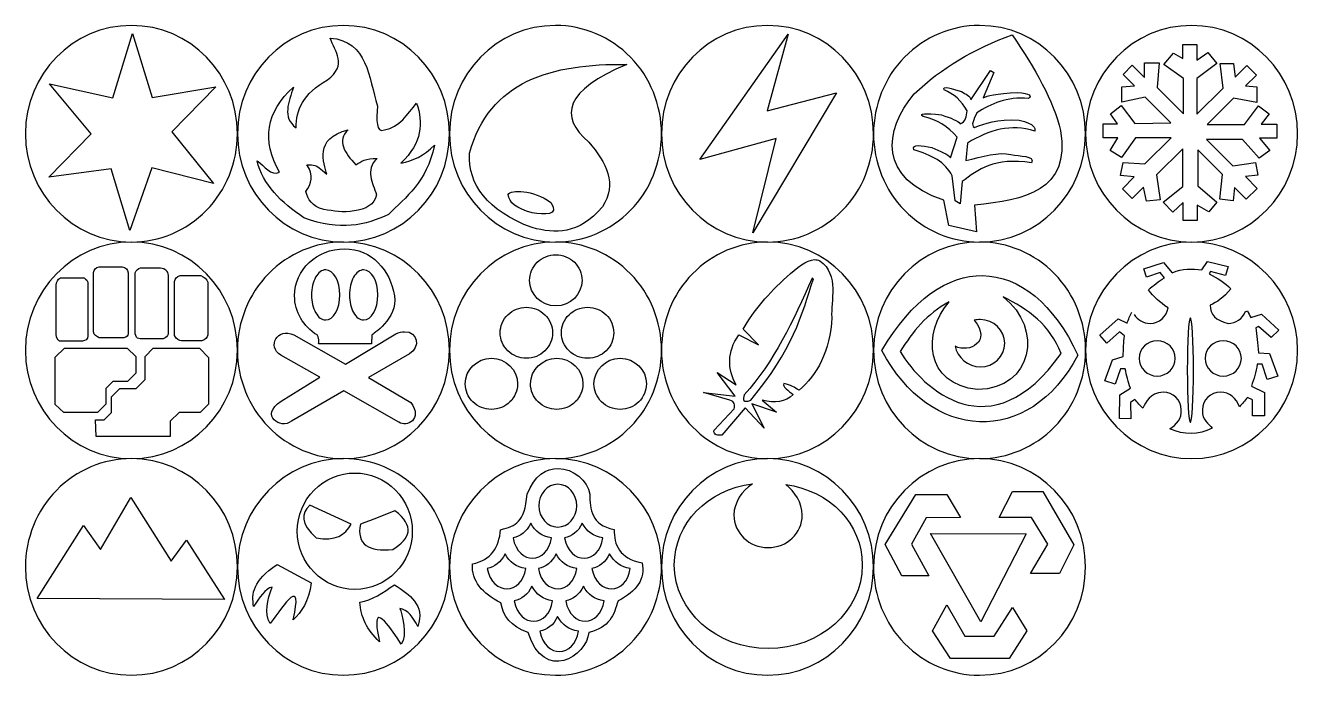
# Model space of a CAD drawing. Extents: x 20 to 168, y 22 to 289.
# Drawn here: x 21.3 to 167.5, y 118 to 193.7 of the extents above; entities that cross this region are included whole.
import ezdxf

# ---------------------------------------------------------------- set-up
doc = ezdxf.new("R2010")
doc.units = 0
doc.layers.add('vector_for_backing', color=7, linetype='CONTINUOUS')

msp = doc.modelspace()

# ---------------------------------------------------------------- linework, layer by layer
at = {"layer": 'vector_for_backing', "color": 7}
for points in [[(33.481333, 193.682)], [(57.852017, 193.682)], [(82.222097, 193.68231)], [(106.59278, 193.682)], [(130.96405, 193.68231)], [(155.33473, 193.6823)], [(33.595477, 192.74831), (35.868696, 185.40081), (43.163657, 186.61654), (38.141916, 181.43597), (42.899131, 175.51557), (35.815549, 177.31288), (33.27841, 170.12362), (31.164026, 177.2072), (23.974755, 176.256), (28.838261, 181.22459), (24.080443, 186.98675), (31.32286, 185.34767)], [(56.320433, 192.2386)], [(108.98013, 192.69577), (106.54808, 183.86802), (114.53031, 185.92927), (104.90961, 169.8597), (107.60557, 180.69614), (98.830981, 178.26469)], [(134.72537, 192.58978)], [(154.34608, 191.48035), (155.96101, 191.48035), (155.96101, 189.68605), (157.19485, 190.5829), (158.24149, 189.31221), (155.96101, 187.59281), (155.96101, 183.4812), (158.95172, 186.47128), (158.61532, 189.31221), (160.1475, 189.31221), (160.33473, 187.74258), (161.6803, 189.08815), (162.78249, 187.98536), (161.53052, 186.7328), (162.83865, 186.62106), (162.83865, 184.82677), (160.1475, 185.31294), (157.11997, 182.28481), (161.41819, 182.28481), (163.02587, 184.45294), (164.25911, 183.51865), (163.32482, 182.32224), (165.15656, 182.32224), (165.15656, 180.71517), (163.1376, 180.71517), (164.334, 179.2947), (163.10076, 178.43531), (161.19413, 180.56539), (157.04508, 180.56539), (160.07262, 177.53786), (162.68948, 177.91169), (162.95098, 176.49123), (161.53052, 176.30461), (162.87609, 174.95903), (161.62413, 173.70647), (160.27856, 175.05205), (160.11006, 173.53858), (158.57788, 173.72519), (158.87683, 176.56612), (156.05462, 179.38831), (156.05462, 175.25799), (158.24149, 173.3888), (157.30659, 172.26789), (155.99786, 173.02342), (155.99786, 171.25872), (154.35393, 171.25872), (154.35393, 173.35136), (153.19498, 172.23046), (152.05535, 173.37008), (154.31649, 175.1831), (154.31649, 179.51877), (151.30767, 176.50995), (151.73768, 173.65091), (150.16744, 173.50113), (149.83105, 175.10822), (148.5042, 173.78136), (147.38269, 174.90288), (148.74699, 176.26717), (147.17735, 176.45378), (147.47207, 177.9443), (149.98083, 177.76251), (152.98964, 180.77134), (148.89676, 180.77134), (147.28968, 178.50959), (145.98095, 179.2947), (146.87839, 180.75261), (145.15899, 180.75261), (145.15899, 182.35546), (146.84096, 182.35546), (146.0184, 183.51865), (147.25224, 184.49038), (148.80858, 182.40378), (152.97092, 182.47208), (149.99955, 185.44346), (147.32712, 184.86428), (147.32712, 186.62112), (148.78442, 186.73286), (147.45758, 188.06031), (148.52292, 189.12505), (149.94338, 187.7052), (149.94338, 189.38716), (151.62534, 189.38716), (151.36384, 186.54624), (154.39138, 183.51871), (154.39138, 187.59287), (152.14836, 189.19994), (153.26987, 190.50807), (154.34608, 189.88722)], [(90.424169, 189.20652)], [(55.934151, 176.58828)], [(76.785936, 174.24699)], [(33.481634, 168.78832)], [(57.852318, 168.7886)], [(82.222398, 168.7886)], [(106.59369, 168.7886)], [(130.96376, 168.7886)], [(155.33506, 168.7886)], [(82.260438, 167.31801)], [(112.00134, 166.76239)], [(29.760171, 165.9341)], [(34.517387, 165.82842)], [(55.809801, 165.59017)], [(60.170831, 165.59017)], [(25.320025, 164.66947)], [(39.089798, 164.93641)], [(131.31827, 164.92944)], [(133.69597, 162.47806)], [(78.87718, 161.29193)], [(85.907615, 161.29193)], [(131.04227, 159.87805)], [(155.19852, 160.08581)], [(64.865238, 158.48242)], [(25.794115, 156.6081), (33.005733, 156.6081), (33.994377, 155.62007), (33.994377, 153.69953), (33.045591, 152.75135), (31.335843, 152.75135), (30.522946, 151.93846), (30.522946, 150.14415), (29.588049, 149.20987), (25.701109, 149.20987), (24.729977, 150.10672), (24.729977, 155.54397)], [(35.980125, 156.5779), (41.292355, 156.5779), (42.34381, 155.52645), (42.34381, 150.17194), (41.381134, 149.20987), (38.951494, 149.20987), (37.942315, 148.20069), (37.942315, 146.44383), (29.420155, 146.44383), (29.363985, 148.36979), (30.334512, 148.36979), (31.173987, 149.20987), (31.173987, 150.98786), (32.148741, 151.96262), (34.030611, 151.96262), (35.052474, 152.98508), (35.052474, 155.65025)], [(151.38555, 157.44177)], [(158.97405, 157.44177)], [(74.859788, 155.42407)], [(82.366126, 155.42407)], [(89.661078, 155.42407)], [(33.481936, 143.8946)], [(57.852016, 143.8946)], [(82.222699, 143.8946)], [(106.59398, 143.8946)], [(130.96468, 143.8946)], [(59.15652, 142.24163)], [(82.524667, 142.76464)], [(82.485417, 140.94619)], [(104.86189, 140.98242)], [(33.411886, 139.43996), (38.063409, 132.09186), (39.808185, 134.52391), (44.195185, 127.70485), (22.62798, 127.81054), (27.96739, 136.21553), (29.922938, 133.4664)], [(123.65462, 139.78119), (127.1961, 139.78119), (128.78204, 137.13836), (124.8178, 137.08576), (123.12618, 134.07271), (125.13487, 130.42493), (122.01613, 130.42493), (120.11312, 134.01957)], [(134.75559, 140.09886), (138.24453, 140.09886), (141.78602, 133.96648), (140.14754, 130.68951), (136.81683, 130.68951), (138.82552, 134.07276), (136.92252, 137.13836), (133.22219, 137.13836)], [(63.755505, 137.90656)], [(79.379971, 136.47765)], [(85.30037, 136.47765)], [(125.34624, 135.2885), (136.34153, 135.2354), (131.10781, 125.13878)], [(50.223081, 131.72224)], [(76.41947, 132.96214)], [(82.287327, 132.96214)], [(88.445667, 132.96214)], [(63.702356, 129.39649)], [(79.512235, 129.23584)], [(85.432632, 129.23584)], [(127.1961, 127.09488), (129.28513, 123.47729), (132.6412, 123.47729), (134.75559, 126.77781), (136.39407, 124.08183), (134.38538, 120.90995), (127.61947, 120.90995), (125.55763, 124.08183)], [(82.472131, 125.74689)]]:
    msp.add_lwpolyline(points, close=True, dxfattribs=at)
for points in [[(129.96781, 185.13634), (132.24084, 188.51944), (132.61086, 188.25514), (131.39505, 185.34778)], [(127.64194, 178.47586), (128.38198, 180.85461)], [(129.59779, 180.16741), (129.38634, 178.1587)], [(128.17054, 173.50694), (127.80051, 176.41429)], [(128.96345, 175.7271), (128.75201, 173.18978), (128.17054, 173.50694)], [(130.39092, 173.03128), (130.6023, 169.96509), (127.43043, 170.70551), (126.84882, 173.61287)], [(57.969471, 168.00571), (57.96948, 168.00592)], [(29.11275, 158.4809), (29.11275, 165.28668)], [(29.760171, 165.9341), (32.403003, 165.9341)], [(33.090282, 165.24682), (33.090282, 158.26892)], [(33.923112, 158.24296), (33.923112, 165.23355)], [(34.517387, 165.82842), (36.817181, 165.82842)], [(152.22713, 164.68366), (151.74096, 165.28156), (150.17133, 164.75795), (149.83493, 165.69284), (152.1148, 166.44051), (153.12397, 165.24412)], [(156.52535, 165.58051), (157.16136, 166.55222), (159.55355, 165.99177), (159.25401, 164.94515), (157.49776, 165.39388), (157.34798, 165.13176)], [(24.836271, 158.16324), (24.836271, 163.8312)], [(25.320025, 164.66947), (28.048614, 164.66947)], [(28.478013, 163.92541), (28.478013, 158.0183)], [(37.689265, 164.95634), (37.689265, 158.21639)], [(38.412782, 158.05755), (38.412782, 164.25879)], [(39.089798, 164.93641), (41.475349, 164.93641)], [(42.248389, 164.16336), (42.248389, 158.12399)], [(111.86485, 164.56949), (111.7193, 164.64861)], [(161.49703, 160.78402), (161.76358, 160.86562)], [(147.62931, 157.99262), (147.06886, 158.47878), (145.61095, 157.17066), (144.789, 158.06751), (146.88225, 159.97353), (147.92826, 159.45053)], [(162.13237, 160.12329), (163.36561, 160.49713), (165.38458, 158.66538), (164.48713, 157.80598), (163.02922, 159.07666), (162.73027, 158.92689)], [(52.128199, 158.12006), (58.10114, 154.7374), (63.863305, 158.22574)], [(61.117804, 158.10495), (61.088204, 157.08853), (54.992062, 157.08653)], [(103.30102, 158.12004), (105.57424, 156.95747), (103.77693, 158.75478)], [(27.857165, 157.39684), (25.214335, 157.39684)], [(32.61438, 157.79362), (29.786745, 157.79362)], [(37.134248, 157.66137), (34.491416, 157.66137)], [(41.574394, 157.44999), (39.248632, 157.44999)], [(50.701093, 150.50802), (55.141242, 153.25714), (50.647948, 155.79429)], [(65.449246, 155.95313), (60.744572, 153.204), (65.607477, 150.3498)], [(147.7042, 154.21741), (147.1812, 154.21741), (146.54525, 152.46056), (145.34945, 152.83439), (146.2463, 155.26403), (147.48014, 155.63786)], [(163.02922, 156.04912), (164.3005, 155.97432), (165.2348, 153.35806), (164.0384, 152.98421), (163.44049, 154.74107), (162.88005, 154.74107)], [(102.24414, 150.61371), (99.231084, 151.51237), (102.87826, 151.08961), (100.81703, 153.78559), (102.98395, 152.35849)], [(162.20725, 152.23654), (163.73944, 151.48887), (163.73944, 148.79772), (162.35643, 148.79772), (162.35643, 150.66631), (161.75854, 150.92842)], [(64.23352, 148.07657), (57.88976, 151.6712), (51.863674, 148.18226)], [(105.99699, 150.61371), (107.63608, 149.23975), (104.78127, 150.19095), (106.20838, 147.38929), (104.04145, 149.71506), (101.34548, 146.59632)], [(148.82582, 150.70374), (148.3022, 150.3299), (148.3396, 148.46132), (147.06891, 148.49872), (147.10631, 151.22731), (148.30209, 151.97499)], [(100.44681, 147.17791), (102.77258, 149.60936)], [(58.733763, 136.37377), (53.975948, 138.5413)], [(50.223081, 131.72224), (54.134783, 129.60786)]]:
    msp.add_lwpolyline(points, dxfattribs=at)
for points in [[(33.481333, 193.682), (26.751842, 193.681836), (21.29653, 188.10945), (21.296292, 181.23546)], [(45.666976, 181.23546), (45.666738, 188.10969), (40.211059, 193.682176), (33.481333, 193.682)], [(57.852017, 193.682), (51.122525, 193.68184), (45.667213, 188.10945), (45.666976, 181.23547)], [(70.037057, 181.23547), (70.03682, 188.10945), (64.581508, 193.68184), (57.852017, 193.682)], [(82.222097, 193.68231), (75.492373, 193.682145), (70.036966, 188.109387), (70.037057, 181.23516)], [(90.838685, 190.036725), (88.553421, 192.371032), (85.45393, 193.682393), (82.222097, 193.68231)], [(106.59278, 193.682), (99.863288, 193.681838), (94.407974, 188.109451), (94.407736, 181.23546)], [(118.77841, 181.23546), (118.778172, 188.109685), (113.322501, 193.682169), (106.59278, 193.682)], [(130.96405, 193.68231), (127.732217, 193.682393), (124.632726, 192.371032), (122.347462, 190.036725)], [(143.14909, 181.23516), (143.149181, 188.109387), (137.693774, 193.682145), (130.96405, 193.68231)], [(155.33473, 193.6823), (148.60476, 193.68248), (143.14899, 188.10962), (143.14909, 181.23516)], [(167.51977, 181.23516), (167.51986, 188.10938), (162.06445, 193.68214), (155.33473, 193.6823)], [(56.003366, 187.42823), (58.358076, 189.13391), (56.876836, 190.66524), (56.320433, 192.2386)], [(56.320433, 192.2386), (60.683179, 191.8729), (60.715211, 187.69635), (61.764928, 184.41519)], [(123.46618, 185.82327), (126.57739, 188.79191), (130.34554, 191.03073), (134.72537, 192.58978)], [(134.72537, 192.58978), (137.32503, 188.75179), (139.49623, 185.01242), (140.27557, 181.5945)], [(72.345907, 179.00422), (74.620719, 187.29798), (81.702069, 189.32226), (90.424169, 189.20652)], [(90.424169, 189.20652), (83.30242, 186.2287), (82.597475, 183.25092), (86.036561, 180.27308)], [(94.407736, 181.23516), (94.40778, 184.536388), (93.123949, 187.702417), (90.838685, 190.036725)], [(122.347462, 190.036725), (120.062197, 187.702418), (118.778366, 184.536388), (118.77841, 181.23516)], [(52.408732, 181.9306), (52.405632, 183.94329), (53.199591, 185.83657), (56.003366, 187.42823)], [(50.505724, 176.80317), (48.443375, 180.48308), (48.938444, 183.74798), (52.091665, 186.58212)], [(52.091665, 186.58212), (51.588013, 184.88182), (50.748041, 183.09915), (52.408732, 181.9306)], [(126.84882, 173.61287), (119.36415, 176.0536), (119.87487, 181.58029), (123.46618, 185.82327)], [(126.90189, 186.29928), (126.66852, 186.77055), (127.76314, 186.44505), (128.91059, 186.08783)], [(129.54493, 183.86768), (128.903, 185.0767), (127.96507, 185.79235), (126.90189, 186.29928)], [(128.91059, 186.08783), (129.32854, 185.79252), (129.9369, 185.56067), (129.96781, 185.13634)], [(131.39505, 185.34778), (131.81101, 185.6196), (132.838, 185.85068), (135.35962, 185.98212)], [(135.35962, 185.98212), (136.75036, 185.82885), (137.01493, 185.58898), (136.57542, 185.29492)], [(61.764928, 184.41519), (61.64276, 182.82262), (61.574386, 181.32372), (62.557896, 181.66607)], [(62.557896, 181.66607), (64.300823, 181.97474), (65.177942, 183.49589), (66.258221, 184.73226)], [(66.258221, 184.73226), (67.028349, 182.50115), (66.917164, 180.23145), (64.460904, 177.86007)], [(136.57542, 185.29492), (134.08906, 185.51803), (132.3049, 184.68784), (130.655, 183.65623)], [(124.47028, 183.23335), (124.00021, 183.56265), (124.65861, 183.62644), (126.58471, 183.39193)], [(128.38198, 180.85461), (127.3583, 182.06785), (126.05781, 182.86588), (124.47028, 183.23335)], [(126.58471, 183.39193), (127.71428, 183.05714), (128.46798, 182.72236), (128.75201, 182.38757)], [(128.75201, 182.38757), (129.38937, 182.60115), (129.45556, 183.24311), (129.54493, 183.86768)], [(130.655, 183.65623), (130.31574, 182.92494), (129.9113, 182.15021), (130.3907, 181.96468)], [(130.3907, 181.96468), (131.60168, 182.44589), (132.9216, 182.88351), (135.51822, 182.81046)], [(135.51822, 182.81046), (137.41667, 182.29476), (137.3375, 181.92032), (137.31548, 181.5418)], [(55.934149, 176.58828), (55.631501, 177.80975), (54.405221, 180.73409), (58.381905, 181.67799)], [(58.381905, 181.67799), (57.042264, 180.42511), (57.974874, 179.05265), (59.280538, 177.66055)], [(137.31548, 181.5418), (134.58773, 182.4028), (132.04425, 181.69738), (129.59779, 180.16741)], [(140.27557, 181.5945), (141.42266, 174.65329), (136.17063, 173.59984), (130.39092, 173.03128)], [(21.296292, 181.23546), (21.296205, 174.361236), (26.751613, 168.788484), (33.481333, 168.78832)], [(42.09792, 172.4339), (44.383185, 174.768205), (45.667018, 177.934233), (45.666976, 181.23546)], [(45.666976, 181.23547), (45.666882, 174.36124), (51.122291, 168.78847), (57.852017, 168.7883)], [(57.852017, 168.7883), (64.581742, 168.78847), (70.037151, 174.36124), (70.037057, 181.23547)], [(68.319457, 179.9219), (67.36203, 175.55146), (65.057979, 174.04327), (63.033798, 171.93965)], [(64.460904, 177.86007), (65.808458, 178.11833), (67.11238, 178.68028), (68.319457, 179.9219)], [(70.037057, 181.23516), (70.036966, 174.360933), (75.492373, 168.788175), (82.222097, 168.78801)], [(86.036561, 180.27308), (88.106774, 177.90282), (89.330757, 175.47005), (87.622502, 172.8199)], [(90.838685, 172.433595), (93.123949, 174.767903), (94.40778, 177.933932), (94.407736, 181.23516)], [(94.407736, 181.23546), (94.407649, 174.361235), (99.863058, 168.788482), (106.59278, 168.78832)], [(115.209359, 172.433905), (117.494621, 174.76821), (118.778452, 177.934235), (118.77841, 181.23546)], [(118.77841, 181.23516), (118.778366, 177.933932), (120.062197, 174.767902), (122.347462, 172.433595)], [(123.41307, 179.3745), (123.16313, 180.11859), (124.35643, 179.85241), (125.47463, 179.6388)], [(130.96405, 168.78801), (137.693774, 168.788175), (143.149181, 174.360933), (143.14909, 181.23516)], [(143.14909, 181.23516), (143.14899, 174.3607), (148.60476, 168.78784), (155.33473, 168.78801)], [(155.33473, 168.78801), (162.06445, 168.78817), (167.51986, 174.36093), (167.51977, 181.23516)], [(59.280538, 177.66055), (59.898482, 178.02279), (60.417297, 178.44451), (61.712141, 178.4006)], [(61.712141, 178.4006), (60.288902, 177.0086), (61.214259, 175.6166), (61.659281, 174.22459)], [(79.534574, 170.44099), (74.359774, 172.41808), (72.165706, 175.33607), (72.345907, 179.00422)], [(127.80051, 176.41429), (127.05495, 177.95862), (125.42243, 178.81312), (123.41307, 179.3745)], [(125.47463, 179.6388), (126.44513, 179.25116), (127.36402, 178.86352), (127.64194, 178.47586)], [(136.94546, 177.8944), (132.62817, 178.55248), (130.80623, 177.1311), (128.96345, 175.7271)], [(129.38634, 178.1587), (131.25792, 178.60495), (133.23348, 179.20717), (134.56671, 178.84589)], [(134.56671, 178.84589), (135.57804, 178.628), (137.34452, 178.75339), (136.94546, 177.8944)], [(53.30739, 171.57005), (50.669634, 173.33473), (48.588448, 175.37753), (47.915437, 178.12458)], [(47.915437, 178.12458), (48.760502, 177.53745), (49.533033, 176.36932), (50.505724, 176.80317)], [(53.518699, 174.59462), (54.154376, 175.50743), (54.523577, 176.46869), (53.624423, 177.66055)], [(53.624423, 177.66055), (54.599024, 177.58645), (54.390401, 177.92806), (55.934151, 176.58828)], [(55.580275, 172.53304), (54.204301, 172.87585), (53.780522, 173.69474), (53.518699, 174.59462)], [(61.659281, 174.22459), (61.434844, 173.04879), (60.416698, 172.56748), (59.069097, 172.37446)], [(76.785936, 174.24699), (77.063019, 174.82235), (79.632618, 174.81325), (81.702001, 173.34835)], [(79.534704, 172.13255), (77.732997, 172.73236), (76.863706, 173.25969), (76.785936, 174.24699)], [(87.622502, 172.8199), (84.840232, 169.60873), (82.177645, 169.75445), (79.534574, 170.44099)], [(81.702001, 173.34835), (82.707248, 171.72354), (80.941635, 172.00217), (79.534704, 172.13255)], [(33.481333, 168.78832), (36.713165, 168.788235), (39.812655, 170.099595), (42.09792, 172.4339)], [(63.033798, 171.93965), (60.378212, 170.74988), (57.49525, 169.97388), (53.30739, 171.57005)], [(59.069097, 172.37446), (57.809885, 172.13851), (56.703817, 172.36196), (55.580275, 172.53304)], [(82.222097, 168.78801), (85.45393, 168.787927), (88.553421, 170.099288), (90.838685, 172.433595)], [(106.59278, 168.78832), (109.82461, 168.788239), (112.924097, 170.0996), (115.209359, 172.433905)], [(122.347462, 172.433595), (124.632726, 170.099288), (127.732217, 168.787927), (130.96405, 168.78801)], [(33.481634, 168.78832), (26.752135, 168.788156), (21.296821, 163.215757), (21.296594, 156.34176)], [(45.666674, 156.34176), (45.666447, 163.215757), (40.211133, 168.788156), (33.481634, 168.78832)], [(57.852318, 168.7886), (54.620486, 168.788685), (51.520995, 167.477326), (49.23573, 165.14302)], [(70.037358, 156.34146), (70.037445, 163.215684), (64.582038, 168.788436), (57.852318, 168.7886)], [(82.222398, 168.7886), (75.492674, 168.788436), (70.037266, 163.215677), (70.037358, 156.34145)], [(90.838988, 165.143016), (88.553723, 167.477323), (85.454231, 168.788684), (82.222398, 168.7886)], [(106.59369, 168.7886), (103.361855, 168.788687), (100.262361, 167.477327), (97.977094, 165.143019)], [(118.77872, 156.34145), (118.778812, 163.215674), (113.32341, 168.78843), (106.59369, 168.7886)], [(130.96376, 168.7886), (124.234036, 168.788436), (118.778628, 163.215678), (118.77872, 156.34145)], [(139.580355, 165.143019), (137.295089, 167.477327), (134.195595, 168.788686), (130.96376, 168.7886)], [(155.33506, 168.7886), (148.60509, 168.78878), (143.14931, 163.21592), (143.14941, 156.34145)], [(167.52009, 156.34145), (167.52019, 163.21568), (162.06478, 168.78843), (155.33506, 168.7886)], [(52.233275, 162.61316), (52.233278, 165.59128), (54.801629, 168.00571), (57.969471, 168.00571)], [(57.96948, 168.00592), (61.137325, 168.00592), (63.224758, 165.55249), (63.705073, 162.61335)], [(80.129843, 166.458666), (80.694901, 167.008886), (81.461302, 167.318002), (82.260438, 167.31801)], [(82.260438, 167.31801), (83.059574, 167.318003), (83.825975, 167.008886), (84.391034, 166.458666)], [(108.79866, 164.78087), (109.95565, 165.82885), (111.08013, 166.73618), (112.00134, 166.76239)], [(112.00134, 166.76239), (112.21393, 166.76839), (112.41586, 166.72769), (112.60467, 166.63074)], [(29.11275, 165.28668), (29.223128, 165.57787), (29.311548, 165.88455), (29.760171, 165.9341)], [(32.403003, 165.9341), (32.787934, 165.8415), (33.100217, 165.68505), (33.090282, 165.24682)], [(33.923112, 165.23355), (34.037945, 165.59856), (34.253487, 165.76158), (34.517387, 165.82842)], [(36.817181, 165.82842), (37.422801, 165.76672), (37.629068, 165.41474), (37.689265, 164.95634)], [(55.809801, 165.59017), (55.37556, 165.590308), (54.959081, 165.286784), (54.652018, 164.746393)], [(57.446472, 162.70878), (57.446588, 164.299858), (56.713841, 165.589873), (55.809801, 165.59017)], [(60.170831, 165.59017), (59.73659, 165.590309), (59.32011, 165.286784), (59.013047, 164.746393)], [(61.807501, 162.70878), (61.807617, 164.299857), (61.074871, 165.589872), (60.170831, 165.59017)], [(79.247395, 164.38409), (79.247357, 165.162196), (79.564784, 165.908446), (80.129843, 166.458666)], [(84.391034, 166.458666), (84.956093, 165.908446), (85.27352, 165.162196), (85.273482, 164.38409)], [(112.60467, 166.63074), (114.91384, 165.00872), (113.81848, 161.94492), (113.97923, 160.12875)], [(153.12397, 165.24412), (154.25779, 165.80106), (155.39154, 165.70771), (156.52535, 165.58051)], [(24.836271, 163.8312), (24.873761, 164.193), (24.985285, 164.50583), (25.320025, 164.66947)], [(28.048614, 164.66947), (28.263601, 164.49333), (28.503561, 164.34208), (28.478013, 163.92541)], [(38.412782, 164.25879), (38.527495, 164.54801), (38.635241, 164.84139), (39.089798, 164.93641)], [(41.475349, 164.93641), (41.837061, 164.76192), (42.134501, 164.53611), (42.248389, 164.16336)], [(49.23573, 165.14302), (46.950465, 162.808715), (45.666632, 159.642687), (45.666674, 156.34146)], [(54.652018, 164.746393), (54.344955, 164.206001), (54.172472, 163.473029), (54.172528, 162.70878)], [(59.013047, 164.746393), (58.705984, 164.206002), (58.533501, 163.473029), (58.533557, 162.70878)], [(82.260438, 161.45076), (80.596556, 161.450776), (79.247651, 162.763995), (79.247395, 164.38409)], [(85.273482, 164.38409), (85.273226, 162.763995), (83.92432, 161.450775), (82.260438, 161.45076)], [(94.408039, 156.34145), (94.408083, 159.642679), (93.124252, 162.808708), (90.838988, 165.143016)], [(97.977094, 165.143019), (95.691827, 162.808712), (94.407995, 159.64268), (94.408039, 156.34145)], [(103.77693, 158.75478), (105.00944, 160.91063), (106.72071, 162.90683), (108.79866, 164.78087)], [(111.7193, 164.64861), (109.59588, 159.75448), (107.30495, 155.0094), (103.92911, 151.22851)], [(104.66894, 150.62035), (109.44863, 156.34376), (110.57742, 160.42103), (111.86485, 164.56949)], [(119.7426, 156.32273), (123.19764, 162.22926), (127.35298, 164.97114), (131.31827, 164.92944)], [(131.31827, 164.92944), (135.53939, 164.88504), (139.54481, 161.68655), (142.26101, 155.79429)], [(143.14941, 156.34145), (143.149454, 159.64268), (141.865622, 162.808711), (139.580355, 165.143019)], [(150.38187, 163.29165), (150.92293, 163.80326), (151.53746, 164.26764), (152.22713, 164.68366)], [(157.34798, 165.13176), (158.32837, 164.66664), (159.1518, 164.08944), (159.84906, 163.42213)], [(54.821146, 158.10476), (53.262488, 159.06873), (52.233275, 160.72806), (52.233275, 162.61316)], [(54.172528, 162.70878), (54.172561, 161.944634), (54.345083, 161.211812), (54.652136, 160.671549)], [(55.809801, 159.82798), (56.71371, 159.828277), (57.446403, 161.117932), (57.446472, 162.70878)], [(58.533557, 162.70878), (58.53359, 161.944633), (58.706112, 161.211812), (59.013166, 160.671548)], [(60.170831, 159.82798), (61.07474, 159.828278), (61.807432, 161.117933), (61.807501, 162.70878)], [(63.705073, 162.61335), (64.141519, 159.94264), (61.119183, 158.15244), (61.117804, 158.10495)], [(133.69597, 162.47806), (138.31966, 158.83862), (137.0824, 151.94691), (130.74332, 151.82521)], [(140.34955, 155.97426), (139.06625, 159.25189), (136.56304, 161.08115), (133.69597, 162.47806)], [(152.63244, 161.21761), (151.65967, 161.88821), (150.9806, 162.45575), (150.38187, 163.29165)], [(159.84906, 163.42213), (158.98269, 162.38027), (158.28104, 161.8872), (157.45849, 161.52143)], [(76.746577, 160.432579), (77.311636, 160.982803), (78.07804, 161.291922), (78.87718, 161.29193)], [(78.87718, 161.29193), (79.67632, 161.291923), (80.442724, 160.982804), (81.007783, 160.432579)], [(83.777012, 160.432579), (84.342071, 160.982803), (85.108475, 161.291922), (85.907615, 161.29193)], [(85.907615, 161.29193), (86.706755, 161.291922), (87.473158, 160.982803), (88.038217, 160.432579)], [(127.49112, 161.9176), (124.89506, 160.54733), (123.25816, 158.45753), (121.84733, 156.19832)], [(130.74332, 151.82521), (124.68389, 152.43902), (124.3449, 158.34324), (127.49112, 161.9176)], [(150.56395, 159.44021), (151.62766, 159.44021), (152.5052, 160.21599), (152.63244, 161.21761)], [(157.45849, 161.52143), (157.47759, 160.4511), (158.10137, 159.76758), (159.53483, 159.44025)], [(161.76358, 160.86562), (161.89384, 160.62342), (162.01653, 160.3758), (162.13237, 160.12329)], [(54.652136, 160.671549), (54.959189, 160.131285), (55.375618, 159.827842), (55.809801, 159.82798)], [(59.013166, 160.671548), (59.320219, 160.131285), (59.736648, 159.827841), (60.170831, 159.82798)], [(75.864137, 158.35799), (75.864094, 159.1361), (76.181518, 159.882355), (76.746577, 160.432579)], [(81.007783, 160.432579), (81.572842, 159.882355), (81.890267, 159.1361), (81.890224, 158.35799)], [(82.894572, 158.35799), (82.894529, 159.1361), (83.211953, 159.882355), (83.777012, 160.432579)], [(88.038217, 160.432579), (88.603276, 159.882354), (88.9207, 159.136099), (88.920657, 158.35799)], [(113.97923, 160.12875), (113.80784, 156.28996), (112.28546, 153.45682), (110.22577, 151.7769)], [(130.35801, 159.79711), (132.38947, 157.3276), (129.79801, 155.9925), (128.15364, 156.81065)], [(131.04227, 159.87811), (130.80629, 159.87811), (130.57708, 159.85001), (130.35801, 159.79711)], [(133.86145, 157.15187), (133.86145, 158.65748), (132.59948, 159.87805), (131.04227, 159.87805)], [(147.92826, 159.45053), (148.08006, 159.89703), (148.25987, 160.32555), (148.46814, 160.73577)], [(148.75395, 160.46147), (149.11334, 159.85141), (149.78951, 159.44021), (150.56395, 159.44021)], [(155.19852, 160.08581), (155.00241, 160.08597), (154.84342, 157.39177), (154.84341, 154.06817)], [(155.55363, 154.06817), (155.55362, 157.39177), (155.39463, 160.08597), (155.19852, 160.08581)], [(159.53483, 159.44025), (160.43911, 159.44025), (161.2084, 160.0007), (161.49703, 160.78402)], [(25.214335, 157.39684), (25.017264, 157.56351), (24.837246, 157.75145), (24.836271, 158.16324)], [(28.478013, 158.0183), (28.469813, 157.54611), (28.155536, 157.48216), (27.857165, 157.39684)], [(29.786745, 157.79362), (29.478683, 157.9226), (29.176981, 158.05933), (29.11275, 158.4809)], [(33.090282, 158.26892), (33.068792, 158.032), (32.98154, 157.83301), (32.61438, 157.79362)], [(34.491416, 157.66137), (33.958409, 157.66437), (34.047339, 158.01291), (33.923112, 158.24296)], [(37.689265, 158.21639), (37.674395, 157.9463), (37.446843, 157.78259), (37.134248, 157.66137)], [(39.248632, 157.44999), (38.952821, 157.48069), (38.659702, 157.53789), (38.412782, 158.05755)], [(42.248389, 158.12399), (42.161719, 157.82048), (42.006884, 157.55587), (41.574394, 157.44999)], [(50.647948, 155.79429), (49.029602, 156.7835), (50.250652, 158.99202), (52.128199, 158.12006)], [(54.992062, 157.08653), (54.992062, 157.08653), (55.092147, 157.93716), (54.821146, 158.10476)], [(63.863305, 158.22574), (64.24049, 158.39189), (64.575058, 158.47077), (64.865238, 158.48242)], [(64.865238, 158.48242), (66.432212, 158.54532), (66.708126, 156.64862), (65.449246, 155.95313)], [(76.746585, 156.283414), (76.181526, 156.833634), (75.864099, 157.579884), (75.864137, 158.35799)], [(81.890224, 158.35799), (81.890262, 157.579884), (81.572835, 156.833634), (81.007776, 156.283414)], [(83.77702, 156.283414), (83.211961, 156.833634), (82.894534, 157.579884), (82.894572, 158.35799)], [(88.920657, 158.35799), (88.920695, 157.579884), (88.603268, 156.833634), (88.03821, 156.283414)], [(102.98395, 152.35849), (102.00282, 154.21517), (101.88999, 156.12265), (103.30102, 158.12004)], [(147.48014, 155.63786), (147.50784, 156.44492), (147.50774, 157.27947), (147.62931, 157.99262)], [(162.73027, 158.92689), (162.82987, 158.06217), (162.92954, 157.20498), (163.02922, 156.04912)], [(128.15364, 156.81065), (128.40175, 155.55016), (129.66634, 154.4257), (131.04227, 154.4257)], [(131.04227, 154.4257), (132.59948, 154.4257), (133.86145, 155.64627), (133.86145, 157.15187)], [(151.38555, 157.44177), (150.23457, 157.44165), (149.30155, 156.53377), (149.30136, 155.41375)], [(153.46974, 155.41375), (153.46954, 156.53376), (152.53651, 157.44165), (151.38555, 157.44177)], [(158.97405, 157.44177), (157.82309, 157.44165), (156.89006, 156.53376), (156.88987, 155.41375)], [(161.05885, 155.41375), (161.05866, 156.53399), (160.12527, 157.44198), (158.97405, 157.44177)], [(21.296594, 156.34176), (21.296496, 149.467529), (26.751906, 143.894764), (33.481634, 143.8946)], [(33.481634, 143.8946), (40.211362, 143.894764), (45.666772, 149.467529), (45.666674, 156.34176)], [(45.666674, 156.34146), (45.66663, 153.040231), (46.950461, 149.874201), (49.235727, 147.539893)], [(57.852318, 143.89431), (64.582042, 143.894474), (70.03745, 149.467232), (70.037358, 156.34146)], [(70.037358, 156.34145), (70.037271, 149.467227), (75.492678, 143.894474), (82.222398, 143.89431)], [(71.846745, 152.49075), (71.847007, 154.110841), (73.195911, 155.424054), (74.859788, 155.42407)], [(74.859788, 155.42407), (76.523666, 155.424054), (77.87257, 154.110842), (77.872832, 152.49075)], [(78.87718, 155.42407), (78.078044, 155.424078), (77.311643, 155.733194), (76.746585, 156.283414)], [(81.007776, 156.283414), (80.442717, 155.733194), (79.676316, 155.424077), (78.87718, 155.42407)], [(79.353082, 152.49075), (79.353344, 154.110842), (80.702248, 155.424054), (82.366126, 155.42407)], [(82.366126, 155.42407), (84.030004, 155.424054), (85.378907, 154.110841), (85.379169, 152.49075)], [(85.907615, 155.42407), (85.108479, 155.424078), (84.342078, 155.733194), (83.77702, 156.283414)], [(88.03821, 156.283414), (87.473152, 155.733194), (86.706751, 155.424078), (85.907615, 155.42407)], [(86.648036, 152.49075), (86.648298, 154.110841), (87.997201, 155.424053), (89.661078, 155.42407)], [(89.661078, 155.42407), (91.324955, 155.424053), (92.673857, 154.11084), (92.674119, 152.49075)], [(90.838984, 147.539891), (93.124249, 149.874196), (94.408081, 153.040223), (94.408039, 156.34145)], [(94.408039, 156.34145), (94.407997, 153.040221), (95.691831, 149.874193), (97.977098, 147.539887)], [(106.59369, 143.89431), (113.323406, 143.89448), (118.778807, 149.46723), (118.77872, 156.34145)], [(118.77872, 156.34145), (118.778633, 149.467226), (124.23404, 143.894474), (130.96376, 143.89431)], [(142.26101, 155.79429), (136.67057, 145.11734), (125.21813, 145.85061), (119.7426, 156.32273)], [(121.84733, 156.19832), (124.4316, 151.87267), (132.2759, 144.60184), (140.34955, 155.97426)], [(139.580352, 147.539887), (141.865618, 149.874193), (143.149452, 153.040221), (143.14941, 156.34145)], [(143.14941, 156.34145), (143.14932, 149.46698), (148.6051, 143.89413), (155.33506, 143.89431)], [(149.30136, 155.41375), (149.3012, 154.2935), (150.23434, 153.38525), (151.38555, 153.38512)], [(151.38555, 153.38512), (152.53675, 153.38525), (153.46988, 154.29351), (153.46974, 155.41375)], [(155.33506, 143.89431), (162.06478, 143.89448), (167.52018, 149.46723), (167.52009, 156.34145)], [(156.88987, 155.41375), (156.88972, 154.29351), (157.82285, 153.38525), (158.97405, 153.38512)], [(158.97405, 153.38512), (160.12551, 153.38492), (161.05901, 154.29328), (161.05885, 155.41375)], [(148.30209, 151.97499), (148.04263, 152.72255), (147.86501, 153.46985), (147.7042, 154.21741)], [(154.84341, 154.06817), (154.8434, 150.74433), (155.00239, 148.04978), (155.19852, 148.04994)], [(155.19852, 148.04994), (155.39465, 148.04978), (155.55364, 150.74433), (155.55363, 154.06817)], [(162.88005, 154.74107), (162.77574, 153.84628), (162.50887, 153.03267), (162.20725, 152.23654)], [(72.729189, 150.416168), (72.16413, 150.96639), (71.846705, 151.712642), (71.846745, 152.49075)], [(77.872832, 152.49075), (77.872872, 151.712642), (77.555446, 150.966389), (76.990388, 150.416167)], [(80.235526, 150.416167), (79.670467, 150.966389), (79.353041, 151.712642), (79.353082, 152.49075)], [(85.379169, 152.49075), (85.37921, 151.712642), (85.061784, 150.96639), (84.496725, 150.416168)], [(87.53048, 150.416168), (86.965421, 150.96639), (86.647996, 151.712642), (86.648036, 152.49075)], [(92.674119, 152.49075), (92.674159, 151.712642), (92.356734, 150.96639), (91.791676, 150.416168)], [(108.48159, 152.51672), (108.17049, 152.20441), (109.08904, 151.68761), (109.53909, 151.24845)], [(110.22577, 151.7769), (109.65281, 152.02784), (109.30649, 152.39175), (108.48159, 152.51672)], [(102.77258, 149.60936), (102.85888, 150.04914), (102.85348, 150.45221), (102.24414, 150.61371)], [(103.92911, 151.22851), (103.78624, 150.70932), (103.7054, 150.24055), (104.66894, 150.62035)], [(109.53909, 151.24845), (108.65419, 150.37177), (107.44546, 150.22237), (105.99699, 150.61371)], [(149.72723, 149.67549), (149.42725, 149.99186), (149.12678, 150.33454), (148.82582, 150.70374)], [(152.05869, 151.53585), (150.48699, 151.36821), (150.10667, 150.48797), (149.72723, 149.67549)], [(154.14349, 149.50784), (154.14349, 150.62807), (153.20988, 151.53585), (152.05869, 151.53585)], [(158.67482, 151.53586), (157.52363, 151.53586), (156.59064, 150.62808), (156.59064, 149.50785)], [(160.85078, 149.85572), (160.54316, 150.82544), (159.62414, 151.55017), (158.67482, 151.53586)], [(161.75854, 150.92842), (161.45644, 150.54474), (161.15385, 150.18709), (160.85078, 149.85572)], [(51.863674, 148.18226), (50.660425, 147.20184), (48.143252, 148.85882), (50.701093, 150.50802)], [(65.607477, 150.3498), (67.022496, 148.39291), (65.083697, 147.47268), (64.23352, 148.07657)], [(74.859788, 149.55682), (74.06065, 149.556828), (73.294248, 149.865945), (72.729189, 150.416168)], [(76.990388, 150.416167), (76.425329, 149.865945), (75.658926, 149.556827), (74.859788, 149.55682)], [(82.366126, 149.55682), (81.566988, 149.556827), (80.800585, 149.865945), (80.235526, 150.416167)], [(84.496725, 150.416168), (83.931666, 149.865945), (83.165264, 149.556828), (82.366126, 149.55682)], [(89.661078, 149.55682), (88.86194, 149.556828), (88.095538, 149.865946), (87.53048, 150.416168)], [(91.791676, 150.416168), (91.226617, 149.865946), (90.460216, 149.556828), (89.661078, 149.55682)], [(152.8244, 147.3279), (153.61178, 147.76513), (154.25162, 148.54288), (154.14349, 149.50784)], [(156.59064, 149.50785), (156.52564, 148.1655), (157.28726, 148.02431), (157.71392, 147.3821)], [(49.235727, 147.539893), (51.520992, 145.205586), (54.620484, 143.894225), (57.852318, 143.89431)], [(82.222398, 143.89431), (85.45423, 143.894226), (88.55372, 145.205585), (90.838984, 147.539891)], [(97.977098, 147.539887), (100.262364, 145.205581), (103.361857, 143.894223), (106.59369, 143.89431)], [(101.34548, 146.59632), (100.88881, 146.59432), (100.36095, 146.50242), (100.44681, 147.17791)], [(130.96376, 143.89431), (134.195593, 143.894224), (137.295085, 145.205582), (139.580352, 147.539887)], [(157.71392, 147.3821), (156.09823, 146.60001), (154.46861, 146.5705), (152.8244, 147.3279)], [(33.481936, 143.8946), (30.250102, 143.894685), (27.15061, 142.583324), (24.865345, 140.249017)], [(45.666976, 131.44745), (45.667068, 138.321678), (40.21166, 143.894436), (33.481936, 143.8946)], [(57.852016, 143.8946), (51.122292, 143.894436), (45.666884, 138.321677), (45.666976, 131.44745)], [(66.468607, 140.249016), (64.183342, 142.583324), (61.08385, 143.894685), (57.852016, 143.8946)], [(82.222699, 143.8946), (75.493212, 143.894436), (70.037902, 138.322055), (70.037659, 131.44807)], [(94.408349, 131.44807), (94.408106, 138.322299), (88.952424, 143.89478), (82.222699, 143.8946)], [(106.59398, 143.8946), (99.864257, 143.89477), (94.408582, 138.32229), (94.408349, 131.44805)], [(118.77903, 131.44805), (118.77879, 138.32204), (113.32348, 143.89444), (106.59398, 143.8946)], [(130.96468, 143.8946), (124.234947, 143.89478), (118.779262, 138.322286), (118.77903, 131.44805)], [(143.14972, 131.44805), (143.149488, 138.322043), (137.694175, 143.894436), (130.96468, 143.8946)], [(54.484018, 140.282928), (55.723214, 141.537075), (57.403976, 142.241647), (59.15652, 142.24163)], [(59.15652, 142.24163), (60.909064, 142.241647), (62.589826, 141.537075), (63.829022, 140.282928)], [(78.980159, 139.80112), (79.778492, 141.96911), (81.173641, 142.7768), (82.524667, 142.76464)], [(82.524667, 142.76464), (84.261707, 142.74904), (85.926531, 141.37818), (86.157351, 139.80112)], [(82.485417, 140.94619), (81.280255, 140.946056), (80.303353, 139.844774), (80.303392, 138.48635)], [(84.667443, 138.48635), (84.667482, 139.844775), (83.690579, 140.946057), (82.485417, 140.94619)], [(95.882555, 131.69386), (95.882555, 136.42322), (99.699246, 140.35722), (104.86189, 140.98242)], [(104.86189, 140.98242), (103.65686, 140.19067), (102.73423, 138.8994), (102.73423, 137.40288)], [(110.58238, 137.40288), (110.58238, 138.83948), (109.73229, 140.08661), (108.69025, 140.92202)], [(108.69025, 140.92202), (113.80099, 140.22078), (117.4872, 136.3414), (117.4872, 131.69386)], [(24.865345, 140.249017), (22.580079, 137.914709), (21.296248, 134.748679), (21.296292, 131.44745)], [(52.548842, 135.55423), (52.548713, 137.327804), (53.244822, 139.028782), (54.484018, 140.282928)], [(63.829022, 140.282928), (65.068218, 139.028782), (65.764327, 137.327804), (65.764198, 135.55423)], [(70.037659, 131.44745), (70.037703, 134.748679), (68.753872, 137.914709), (66.468607, 140.249016)], [(75.915177, 135.72696), (77.710939, 136.17749), (78.629734, 136.50345), (78.980159, 139.80112)], [(86.157351, 139.80112), (86.220031, 138.04256), (86.283299, 136.28465), (88.960221, 135.7644)], [(53.975948, 138.5413), (52.980037, 137.60091), (52.90103, 136.43103), (54.716375, 134.78783)], [(63.755505, 137.90656), (62.462073, 137.39558), (61.21562, 136.88476), (59.790654, 136.37377)], [(63.544125, 133.46641), (65.528515, 134.70987), (66.117274, 136.10219), (63.755505, 137.90656)], [(80.303392, 138.48635), (80.303358, 137.127929), (81.280259, 136.026654), (82.485417, 136.02652)], [(82.485417, 136.02652), (83.690576, 136.026653), (84.667477, 137.127929), (84.667443, 138.48635)], [(54.716375, 134.78783), (56.921025, 134.37225), (58.075007, 135.10293), (58.733763, 136.37377)], [(59.790654, 136.37377), (59.33555, 133.99523), (60.758992, 133.16823), (63.544125, 133.46641)], [(79.379971, 136.47765), (78.897919, 135.44261), (78.178135, 134.97775), (77.344703, 134.78603)], [(81.758278, 134.78603), (80.68635, 134.90751), (79.89433, 135.52114), (79.379971, 136.47765)], [(85.30037, 136.47765), (84.818315, 135.44261), (84.098535, 134.97775), (83.265102, 134.78603)], [(87.678672, 134.78603), (86.606746, 134.90751), (85.814729, 135.52114), (85.30037, 136.47765)], [(102.73423, 137.40288), (102.73423, 135.33775), (104.49069, 133.6633), (106.65801, 133.6633)], [(106.65801, 133.6633), (108.82533, 133.6633), (110.58238, 135.33775), (110.58238, 137.40288)], [(59.15652, 128.86743), (55.507252, 128.867395), (52.548901, 131.86117), (52.548842, 135.55423)], [(65.764198, 135.55423), (65.764139, 131.86117), (62.805788, 128.867395), (59.15652, 128.86743)], [(72.701023, 131.80197), (74.790738, 132.24286), (75.726444, 133.66672), (75.915177, 135.72696)], [(77.344703, 134.78603), (77.939903, 131.60143), (81.308785, 131.73557), (81.758278, 134.78603)], [(83.265102, 134.78603), (83.860299, 131.60143), (87.229178, 131.73557), (87.678672, 134.78603)], [(88.960221, 135.7644), (88.960348, 133.9736), (89.518015, 132.44662), (92.17498, 131.91431)], [(47.527105, 126.91189), (47.269546, 128.35768), (47.419383, 129.85902), (50.223081, 131.72224)], [(75.952622, 127.31714), (73.80761, 128.39428), (72.523771, 129.81), (72.701023, 131.80197)], [(76.41947, 132.96214), (75.937418, 131.9271), (75.217634, 131.46283), (74.384201, 131.27111)], [(78.79838, 131.27111), (77.726452, 131.3926), (76.933829, 132.00563), (76.41947, 132.96214)], [(82.287327, 132.96214), (81.805273, 131.9271), (81.085489, 131.46283), (80.252056, 131.27111)], [(84.66563, 131.27111), (83.593703, 131.3926), (82.801686, 132.00563), (82.287327, 132.96214)], [(88.445667, 132.96214), (87.963621, 131.9271), (87.243838, 131.46283), (86.410402, 131.27111)], [(90.82398, 131.27111), (89.752054, 131.3926), (88.960032, 132.00563), (88.445667, 132.96214)], [(92.17498, 131.91431), (92.577993, 130.05169), (91.542213, 128.62882), (89.408951, 127.5412)], [(106.68458, 122.05441), (100.71866, 122.05441), (95.882555, 126.37022), (95.882555, 131.69386)], [(117.4872, 131.69386), (117.4872, 126.37022), (112.65049, 122.05441), (106.68458, 122.05441)], [(21.296292, 131.44745), (21.29653, 124.57322), (26.752209, 119.000733), (33.481936, 119.00091)], [(33.481936, 119.00091), (40.211427, 119.001074), (45.666738, 124.573461), (45.666976, 131.44745)], [(45.666976, 131.44745), (45.667213, 124.573461), (51.122525, 119.001074), (57.852016, 119.00091)], [(52.073543, 125.3791), (53.212419, 130.43214), (51.141171, 127.23109), (49.430109, 124.95573)], [(57.852016, 119.00091), (64.581742, 119.000734), (70.037422, 124.57322), (70.037659, 131.44745)], [(70.037659, 131.44807), (70.037561, 124.573839), (75.492971, 119.001074), (82.222699, 119.00091)], [(74.384201, 131.27111), (74.979402, 128.08652), (78.348891, 128.22065), (78.79838, 131.27111)], [(80.252056, 131.27111), (80.847256, 128.08652), (84.216142, 128.22065), (84.66563, 131.27111)], [(86.410402, 131.27111), (87.005603, 128.08652), (90.374486, 128.22065), (90.82398, 131.27111)], [(90.839298, 122.646495), (93.124565, 124.980804), (94.408396, 128.146838), (94.408349, 131.44807)], [(94.408349, 131.44805), (94.408253, 124.57359), (99.864034, 119.00073), (106.59398, 119.00091)], [(106.59398, 119.00091), (113.32369, 119.00107), (118.77911, 124.57383), (118.77903, 131.44805)], [(118.77903, 131.44805), (118.778988, 128.146822), (120.062822, 124.980793), (122.348088, 122.646487)], [(130.96468, 119.00091), (137.6944, 119.001074), (143.149807, 124.573827), (143.14972, 131.44805)], [(49.641489, 129.13196), (48.838007, 128.98392), (48.196149, 127.86655), (47.527105, 126.91189)], [(49.430109, 124.95573), (48.700335, 126.1699), (49.124641, 127.64077), (49.641489, 129.13196)], [(54.134783, 129.60786), (53.849732, 127.47438), (53.060205, 126.24967), (52.073543, 125.3791)], [(59.738113, 127.38779), (61.154449, 127.58329), (62.422363, 128.51926), (63.702356, 129.39649)], [(63.702356, 129.39649), (65.435629, 128.23232), (67.26907, 127.12082), (66.398333, 124.58612)], [(79.512235, 129.23584), (79.030179, 128.20081), (78.3104, 127.73593), (77.476967, 127.54421)], [(81.890538, 127.54421), (80.81861, 127.6657), (80.026594, 128.27933), (79.512235, 129.23584)], [(85.432632, 129.23584), (84.95058, 128.20081), (84.230796, 127.73593), (83.397363, 127.54421)], [(87.810938, 127.54421), (86.739002, 127.6657), (85.946991, 128.27933), (85.432632, 129.23584)], [(62.011332, 122.84135), (60.53751, 124.21345), (59.802386, 125.73376), (59.738113, 127.38779)], [(79.092491, 123.91515), (77.089007, 124.58965), (76.196941, 125.79823), (75.952622, 127.31714)], [(77.476967, 127.54421), (78.072164, 124.35962), (81.44105, 124.49376), (81.890538, 127.54421)], [(83.397363, 127.54421), (83.992564, 124.35962), (87.361445, 124.49376), (87.810938, 127.54421)], [(89.408951, 127.5412), (88.972294, 125.96584), (88.418624, 124.45287), (86.045019, 123.91515)], [(64.495328, 122.57743), (61.794754, 126.78484), (61.190802, 126.38035), (62.011332, 122.84135)], [(66.398333, 124.58612), (65.863173, 125.65193), (65.243331, 126.51946), (64.321998, 126.6842)], [(64.321998, 126.6842), (64.575984, 126.14625), (65.234438, 123.48992), (64.495328, 122.57743)], [(82.472131, 125.74689), (81.990079, 124.71186), (81.270295, 124.24699), (80.436862, 124.05527)], [(84.851039, 124.05527), (83.779112, 124.17676), (82.98649, 124.79038), (82.472131, 125.74689)], [(86.045019, 123.91515), (85.861871, 121.22106), (80.908405, 118.04108), (79.092491, 123.91515)], [(80.436862, 124.05527), (81.032063, 120.87067), (84.401551, 121.00481), (84.851039, 124.05527)], [(82.222699, 119.00091), (85.454536, 119.000824), (88.554031, 120.312185), (90.839298, 122.646495)], [(122.348088, 122.646487), (124.633354, 120.312182), (127.732847, 119.000824), (130.96468, 119.00091)]]:
    msp.add_open_spline(points, degree=3, dxfattribs=at)

doc.saveas('drawing.dxf')
